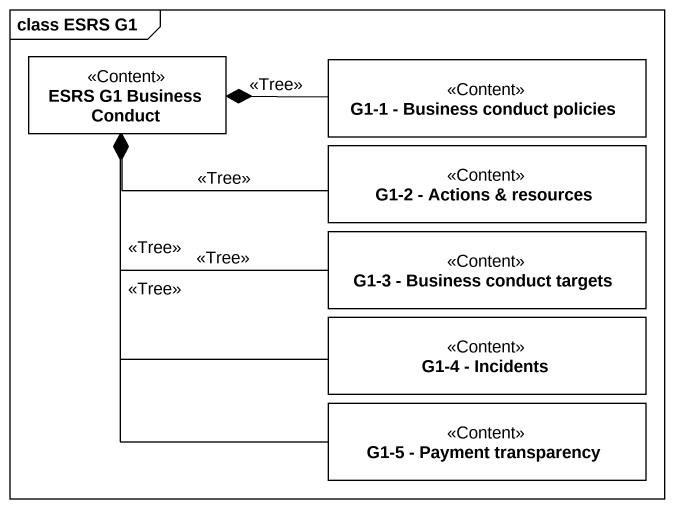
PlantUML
@startuml
mainframe class ESRS G1
hide circle
hide empty members
class "ESRS G1 Business Conduct" as ESRS_G1_Business_Conduct <<Content>>
class "G1-1 - Business conduct policies" as G1_1_Business_conduct <<Content>>
class "G1-2 - Actions & resources" as G1_2_Actions_resources <<Content>>
class "G1-3 - Business conduct targets" as G1_3_Business_conduct <<Content>>
class "G1-4 - Incidents" as G1_4_Incidents <<Content>>
class "G1-5 - Payment transparency" as G1_5_Payment_transparency <<Content>>
ESRS_G1_Business_Conduct *-right- G1_1_Business_conduct : <<Tree>>
ESRS_G1_Business_Conduct *-right- G1_2_Actions_resources : <<Tree>>
ESRS_G1_Business_Conduct *-right- G1_3_Business_conduct : <<Tree>>
ESRS_G1_Business_Conduct *-- G1_4_Incidents : <<Tree>>
ESRS_G1_Business_Conduct *-- G1_5_Payment_transparency : <<Tree>>
@enduml
